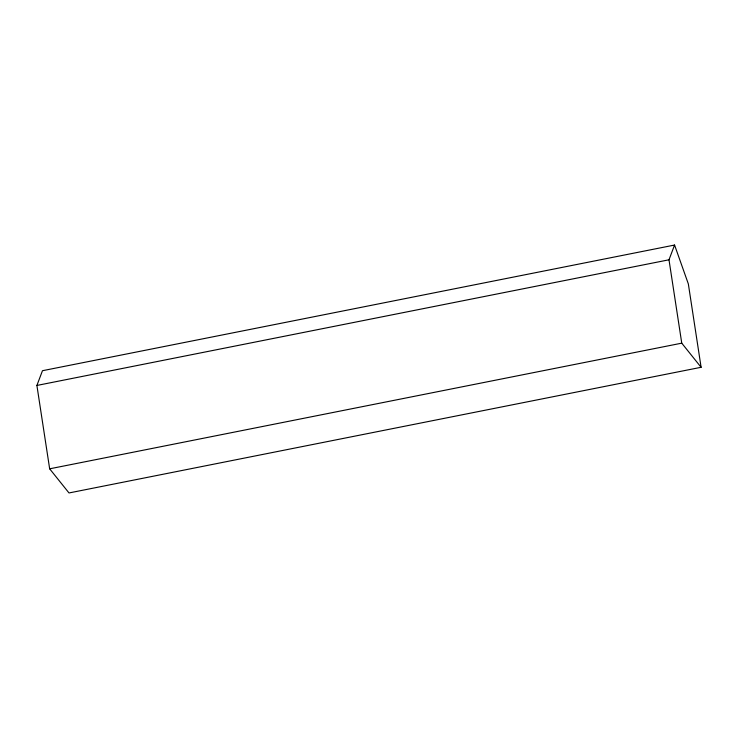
<?xml version="1.0" encoding="UTF-8"?>
<svg xmlns="http://www.w3.org/2000/svg" width="738" height="738" viewBox="0 0 738 738"><rect width="100%" height="100%" fill="white"/><g stroke="black" fill="none" stroke-linecap="round" stroke-linejoin="round"><path stroke-width="1.11" d="M36.9 385.448L42.472 370.707L674.569 245.044L688.342 283.927L701.1 367.293L69.003 492.956L49.658 468.815L36.9 385.448L668.997 259.794L674.569 245.044M49.658 468.815L681.755 343.161L701.1 367.293M668.997 259.794L681.755 343.161"/></g></svg>
